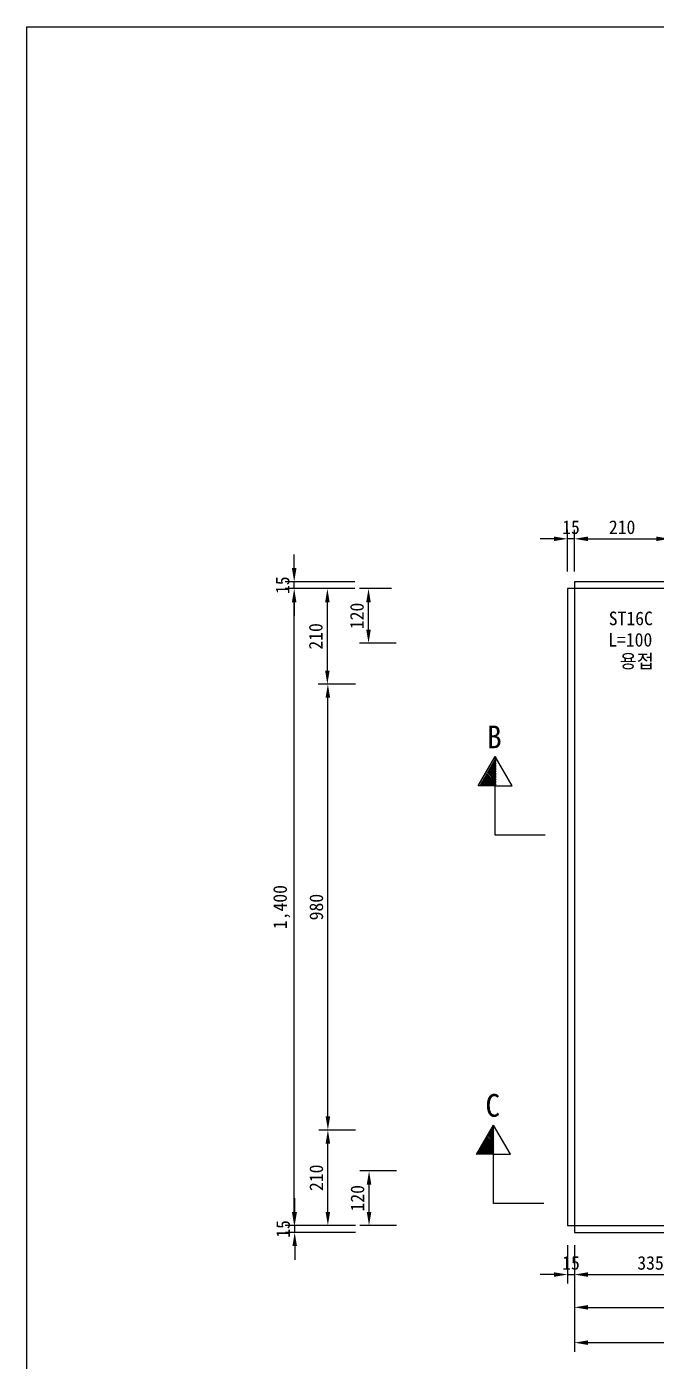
# Model space of a CAD drawing. Header units: millimetres. Extents: x 0 to 7960, y 0 to 5160.
# Drawn here: x 0 to 1385, y 2226 to 5160 of the extents above; entities that cross this region are included whole.
import ezdxf

# ---------------------------------------------------------------- set-up
doc = ezdxf.new("R2010")
doc.units = ezdxf.units.MM
doc.header["$LTSCALE"] = 100
for name, color, linetype in [('ED-DIMS', 1, 'Continuous'), ('ED-LEAL', 1, 'Continuous'), ('ED-LEAT', 3, 'Continuous'), ('ED-STEL', 4, 'Continuous')]:
    doc.layers.add(name, color=color, linetype=linetype)
doc.layers.add('EX-PAPR', color=2, linetype='Continuous', plot=False)
doc.styles.add('굴림', font='GulimChe.ttf')
doc.styles.add('굴림체', font='GulimChe.ttf')
doc.dimstyles.new('dim_st', dxfattribs={"dimtxt": 2.5, "dimasz": 2.5, "dimexe": 2, "dimexo": 3, "dimgap": 1, "dimtad": 1, "dimdec": 0, "dimrnd": 1, "dimzin": 0, "dimdsep": 46, "dimlunit": 6, "dimtxsty": '굴림체', "dimcen": -1, "dimclrd": 1, "dimclre": 1, "dimclrt": 3, "dimadec": 0, "dimazin": 0, "dimtfac": 1, "dimtdec": 0, "dimtix": 1, "dimtofl": 0, "dimtmove": 2, "dimatfit": 3, "dimfxl": 0, "dimtolj": 1, "dimtzin": 0, "dimarcsym": 0})

# ---------------------------------------------------------------- blocks, each defined once
blk = doc.blocks.new('*D14')
at = {"layer": 'Defpoints', "color": 0}
for p in [(588.5, 3924.8), (752, 3924.8), (753.2, 2524.8)]:
    blk.add_point(p, dxfattribs=at)
at = {"layer": 'ED-DIMS', "color": 1, "lineweight": -2}
for p, q in [((722, 3924.8), (568.5, 3924.8)), ((588.5, 2554.8), (588.5, 3894.8)), ((723.2, 2524.8), (568.5, 2524.8))]:
    blk.add_line(p, q, dxfattribs=at)
at = {"layer": 'ED-DIMS', "color": 1}
for points in [[(583.5, 3894.8), (593.5, 3894.8), (588.5, 3924.8)], [(583.5, 2554.8), (593.5, 2554.8), (588.5, 2524.8)]]:
    blk.add_solid(points, dxfattribs=at)
at = {"layer": 'ED-DIMS', "color": 3, "insert": (561.2, 3224.8), "char_height": 30, "attachment_point": 5, "rotation": 90, "style": '굴림체'}
blk.add_mtext('\\A1;1,400', dxfattribs=at)
blk = doc.blocks.new('*D15')
at = {"layer": 'Defpoints', "color": 0}
for p in [(661.5, 3924.8), (742, 3924.8), (753.2, 3714.8)]:
    blk.add_point(p, dxfattribs=at)
at = {"layer": 'ED-DIMS', "color": 1, "lineweight": -2}
for p, q in [((712, 3924.8), (641.5, 3924.8)), ((661.5, 3744.8), (661.5, 3894.8)), ((723.2, 3714.8), (641.5, 3714.8))]:
    blk.add_line(p, q, dxfattribs=at)
at = {"layer": 'ED-DIMS', "color": 1}
for points in [[(656.5, 3894.8), (666.5, 3894.8), (661.5, 3924.8)], [(656.5, 3744.8), (666.5, 3744.8), (661.5, 3714.8)]]:
    blk.add_solid(points, dxfattribs=at)
at = {"layer": 'ED-DIMS', "color": 3, "insert": (636.1, 3819.8), "char_height": 30, "attachment_point": 5, "rotation": 90, "style": '굴림체'}
blk.add_mtext('\\A1;210', dxfattribs=at)
blk = doc.blocks.new('*D16')
at = {"layer": 'Defpoints', "color": 0}
for p in [(588.5, 3939.8), (752, 3939.8), (752, 3924.8)]:
    blk.add_point(p, dxfattribs=at)
at = {"layer": 'ED-DIMS', "color": 1, "lineweight": -2}
for p, q in [((588.5, 3969.8), (588.5, 3999.8)), ((722, 3939.8), (568.5, 3939.8)), ((588.5, 3924.8), (588.5, 3939.8)), ((722, 3924.8), (568.5, 3924.8)), ((588.5, 3894.8), (588.5, 3864.8))]:
    blk.add_line(p, q, dxfattribs=at)
at = {"layer": 'ED-DIMS', "color": 1}
for points in [[(583.5, 3969.8), (593.5, 3969.8), (588.5, 3939.8)], [(583.5, 3894.8), (593.5, 3894.8), (588.5, 3924.8)]]:
    blk.add_solid(points, dxfattribs=at)
at = {"layer": 'ED-DIMS', "color": 3, "insert": (563.1, 3932.3), "char_height": 30, "attachment_point": 5, "rotation": 90, "style": '굴림체'}
blk.add_mtext('\\A1;15', dxfattribs=at)
blk = doc.blocks.new('*D19')
at = {"layer": 'Defpoints', "color": 0}
for p in [(1189.9, 2511.6), (1204.9, 2511.6), (1204.9, 2417.1)]:
    blk.add_point(p, dxfattribs=at)
at = {"layer": 'ED-DIMS', "color": 1, "lineweight": -2}
for p, q in [((1189.9, 2481.6), (1189.9, 2397.1)), ((1204.9, 2481.6), (1204.9, 2397.1)), ((1159.9, 2417.1), (1129.9, 2417.1)), ((1189.9, 2417.1), (1204.9, 2417.1)), ((1234.9, 2417.1), (1264.9, 2417.1))]:
    blk.add_line(p, q, dxfattribs=at)
at = {"layer": 'ED-DIMS', "color": 1}
for points in [[(1159.9, 2422.1), (1159.9, 2412.1), (1189.9, 2417.1)], [(1234.9, 2422.1), (1234.9, 2412.1), (1204.9, 2417.1)]]:
    blk.add_solid(points, dxfattribs=at)
at = {"layer": 'ED-DIMS', "color": 3, "insert": (1197.4, 2442.5), "char_height": 30, "attachment_point": 5, "style": '굴림체'}
blk.add_mtext('\\A1;15', dxfattribs=at)
blk = doc.blocks.new('*D20')
at = {"layer": 'Defpoints', "color": 0}
for p in [(1204.9, 2511.6), (1539.9, 2483), (1539.9, 2417.1)]:
    blk.add_point(p, dxfattribs=at)
at = {"layer": 'ED-DIMS', "color": 1, "lineweight": -2}
for p, q in [((1204.9, 2481.6), (1204.9, 2397.1)), ((1539.9, 2453), (1539.9, 2397.1)), ((1234.9, 2417.1), (1509.9, 2417.1))]:
    blk.add_line(p, q, dxfattribs=at)
at = {"layer": 'ED-DIMS', "color": 1}
for points in [[(1234.9, 2422.1), (1234.9, 2412.1), (1204.9, 2417.1)], [(1509.9, 2422.1), (1509.9, 2412.1), (1539.9, 2417.1)]]:
    blk.add_solid(points, dxfattribs=at)
at = {"layer": 'ED-DIMS', "color": 3, "insert": (1372.4, 2442.5), "char_height": 30, "attachment_point": 5, "style": '굴림체'}
blk.add_mtext('\\A1;335', dxfattribs=at)
blk = doc.blocks.new('*D22')
at = {"layer": 'Defpoints', "color": 0}
for p in [(589.6, 2524.8), (753.2, 2524.8), (753.2, 2509.8)]:
    blk.add_point(p, dxfattribs=at)
at = {"layer": 'ED-DIMS', "color": 1, "lineweight": -2}
for p, q in [((589.6, 2554.8), (589.6, 2584.8)), ((723.2, 2524.8), (569.6, 2524.8)), ((589.6, 2509.8), (589.6, 2524.8)), ((723.2, 2509.8), (569.6, 2509.8)), ((589.6, 2479.8), (589.6, 2449.8))]:
    blk.add_line(p, q, dxfattribs=at)
at = {"layer": 'ED-DIMS', "color": 1}
for points in [[(584.6, 2554.8), (594.6, 2554.8), (589.6, 2524.8)], [(584.6, 2479.8), (594.6, 2479.8), (589.6, 2509.8)]]:
    blk.add_solid(points, dxfattribs=at)
at = {"layer": 'ED-DIMS', "color": 3, "insert": (564.2, 2517.3), "char_height": 30, "attachment_point": 5, "rotation": 90, "style": '굴림체'}
blk.add_mtext('\\A1;15', dxfattribs=at)
blk = doc.blocks.new('*D23')
at = {"layer": 'Defpoints', "color": 0}
for p in [(662.6, 2734.8), (753.2, 2734.8), (753.2, 2524.8)]:
    blk.add_point(p, dxfattribs=at)
at = {"layer": 'ED-DIMS', "color": 1, "lineweight": -2}
for p, q in [((723.2, 2734.8), (642.6, 2734.8)), ((662.6, 2554.8), (662.6, 2704.8)), ((723.2, 2524.8), (642.6, 2524.8))]:
    blk.add_line(p, q, dxfattribs=at)
at = {"layer": 'ED-DIMS', "color": 1}
for points in [[(657.6, 2704.8), (667.6, 2704.8), (662.6, 2734.8)], [(657.6, 2554.8), (667.6, 2554.8), (662.6, 2524.8)]]:
    blk.add_solid(points, dxfattribs=at)
at = {"layer": 'ED-DIMS', "color": 3, "insert": (637.3, 2629.8), "char_height": 30, "attachment_point": 5, "rotation": 90, "style": '굴림체'}
blk.add_mtext('\\A1;210', dxfattribs=at)
blk = doc.blocks.new('*D24')
at = {"layer": 'Defpoints', "color": 0}
for p in [(662.6, 3714.8), (753.2, 3714.8), (753.2, 2734.8)]:
    blk.add_point(p, dxfattribs=at)
at = {"layer": 'ED-DIMS', "color": 1, "lineweight": -2}
for p, q in [((723.2, 3714.8), (642.6, 3714.8)), ((662.6, 2764.8), (662.6, 3684.8)), ((723.2, 2734.8), (642.6, 2734.8))]:
    blk.add_line(p, q, dxfattribs=at)
at = {"layer": 'ED-DIMS', "color": 1}
for points in [[(657.6, 3684.8), (667.6, 3684.8), (662.6, 3714.8)], [(657.6, 2764.8), (667.6, 2764.8), (662.6, 2734.8)]]:
    blk.add_solid(points, dxfattribs=at)
at = {"layer": 'ED-DIMS', "color": 3, "insert": (637.3, 3224.8), "char_height": 30, "attachment_point": 5, "rotation": 90, "style": '굴림체'}
blk.add_mtext('\\A1;980', dxfattribs=at)
blk = doc.blocks.new('*D25')
at = {"layer": 'Defpoints', "color": 0}
for p in [(1204.9, 2447.2), (3604.9, 2447.2), (3604.9, 2267.4)]:
    blk.add_point(p, dxfattribs=at)
at = {"layer": 'ED-DIMS', "color": 1, "lineweight": -2}
for p, q in [((1204.9, 2417.2), (1204.9, 2247.4)), ((3604.9, 2417.2), (3604.9, 2247.4)), ((1234.9, 2267.4), (3574.9, 2267.4))]:
    blk.add_line(p, q, dxfattribs=at)
at = {"layer": 'ED-DIMS', "color": 1}
for points in [[(1234.9, 2272.4), (1234.9, 2262.4), (1204.9, 2267.4)], [(3574.9, 2272.4), (3574.9, 2262.4), (3604.9, 2267.4)]]:
    blk.add_solid(points, dxfattribs=at)
at = {"layer": 'ED-DIMS', "color": 3, "insert": (2404.9, 2294.6), "char_height": 30, "attachment_point": 5, "style": '굴림체'}
blk.add_mtext('\\A1;2,400', dxfattribs=at)
blk = doc.blocks.new('*D26')
at = {"layer": 'Defpoints', "color": 0}
for p in [(1204.9, 2447.2), (1904.9, 2432.2), (1904.9, 2345)]:
    blk.add_point(p, dxfattribs=at)
at = {"layer": 'ED-DIMS', "color": 1, "lineweight": -2}
for p, q in [((1204.9, 2417.2), (1204.9, 2325)), ((1904.9, 2402.2), (1904.9, 2325)), ((1234.9, 2345), (1874.9, 2345))]:
    blk.add_line(p, q, dxfattribs=at)
at = {"layer": 'ED-DIMS', "color": 1}
for points in [[(1234.9, 2350), (1234.9, 2340), (1204.9, 2345)], [(1874.9, 2350), (1874.9, 2340), (1904.9, 2345)]]:
    blk.add_solid(points, dxfattribs=at)
at = {"layer": 'ED-DIMS', "color": 3, "insert": (1554.9, 2370.4), "char_height": 30, "attachment_point": 5, "style": '굴림체'}
blk.add_mtext('\\A1;700', dxfattribs=at)
blk = doc.blocks.new('*D27')
at = {"layer": 'Defpoints', "color": 0}
for p in [(1189.9, 4034.3), (1189.9, 3932.1), (1204.9, 3932.1)]:
    blk.add_point(p, dxfattribs=at)
at = {"layer": 'ED-DIMS', "color": 1, "lineweight": -2}
for p, q in [((1189.9, 3962.1), (1189.9, 4054.3)), ((1204.9, 3962.1), (1204.9, 4054.3)), ((1159.9, 4034.3), (1129.9, 4034.3)), ((1204.9, 4034.3), (1189.9, 4034.3)), ((1234.9, 4034.3), (1264.9, 4034.3))]:
    blk.add_line(p, q, dxfattribs=at)
at = {"layer": 'ED-DIMS', "color": 1}
for points in [[(1159.9, 4039.3), (1159.9, 4029.3), (1189.9, 4034.3)], [(1234.9, 4039.3), (1234.9, 4029.3), (1204.9, 4034.3)]]:
    blk.add_solid(points, dxfattribs=at)
at = {"layer": 'ED-DIMS', "color": 3, "insert": (1197.4, 4059.7), "char_height": 30, "attachment_point": 5, "style": '굴림체'}
blk.add_mtext('\\A1;15', dxfattribs=at)
blk = doc.blocks.new('*X0')
at = {"color": 0}
for p, q in [((675.67, 391.94), (675.7, 391.97)), ((675.67, 391.76), (675.81, 391.91)), ((675.67, 391.59), (675.92, 391.84)), ((675.67, 391.41), (676.04, 391.78)), ((675.67, 391.23), (676.15, 391.71)), ((675.67, 391.06), (676.26, 391.65)), ((675.67, 390.88), (676.37, 391.58)), ((675.67, 390.7), (676.48, 391.52)), ((675.67, 390.53), (676.6, 391.46)), ((675.67, 390.35), (676.71, 391.39)), ((675.67, 390.17), (676.82, 391.33)), ((675.8, 390.13), (676.93, 391.26)), ((675.97, 390.13), (677.04, 391.2)), ((676.15, 390.13), (677.16, 391.13)), ((676.33, 390.13), (677.27, 391.07)), ((676.5, 390.13), (677.38, 391)), ((676.68, 390.13), (677.49, 390.94)), ((676.86, 390.13), (677.6, 390.87)), ((677.03, 390.13), (677.72, 390.81)), ((677.21, 390.13), (677.83, 390.74)), ((677.39, 390.13), (677.94, 390.68)), ((677.56, 390.13), (678.05, 390.61)), ((677.74, 390.13), (678.17, 390.55)), ((677.92, 390.13), (678.28, 390.48)), ((678.1, 390.13), (678.39, 390.42)), ((678.27, 390.13), (678.5, 390.36)), ((678.45, 390.13), (678.61, 390.29)), ((678.63, 390.13), (678.73, 390.23)), ((678.8, 390.13), (678.84, 390.16))]:
    blk.add_line(p, q, dxfattribs=at)
blk = doc.blocks.new('*D91')
at = {"layer": 'Defpoints', "color": 0}
for p in [(1414.9, 4034.3), (1414.9, 3968.5), (1204.9, 3939.8)]:
    blk.add_point(p, dxfattribs=at)
at = {"layer": 'ED-DIMS', "color": 1, "lineweight": -2}
for p, q in [((1204.9, 3969.8), (1204.9, 4054.3)), ((1414.9, 3998.5), (1414.9, 4054.3)), ((1234.9, 4034.3), (1384.9, 4034.3))]:
    blk.add_line(p, q, dxfattribs=at)
at = {"layer": 'ED-DIMS', "color": 1}
for points in [[(1234.9, 4039.3), (1234.9, 4029.3), (1204.9, 4034.3)], [(1384.9, 4039.3), (1384.9, 4029.3), (1414.9, 4034.3)]]:
    blk.add_solid(points, dxfattribs=at)
at = {"layer": 'ED-DIMS', "color": 3, "insert": (1309.9, 4059.7), "char_height": 30, "attachment_point": 5, "style": '굴림체'}
blk.add_mtext('\\A1;210', dxfattribs=at)
blk = doc.blocks.new('*D106')
at = {"layer": 'Defpoints', "color": 0}
for p in [(753.2, 2644.8), (843.7, 2644.8), (843.7, 2524.8)]:
    blk.add_point(p, dxfattribs=at)
at = {"layer": 'ED-DIMS', "color": 1, "lineweight": -2}
for p, q in [((813.7, 2644.8), (733.2, 2644.8)), ((753.2, 2554.8), (753.2, 2614.8)), ((813.7, 2524.8), (733.2, 2524.8))]:
    blk.add_line(p, q, dxfattribs=at)
at = {"layer": 'ED-DIMS', "color": 1}
for points in [[(748.2, 2614.8), (758.2, 2614.8), (753.2, 2644.8)], [(748.2, 2554.8), (758.2, 2554.8), (753.2, 2524.8)]]:
    blk.add_solid(points, dxfattribs=at)
at = {"layer": 'ED-DIMS', "color": 3, "insert": (727.8, 2584.8), "char_height": 30, "attachment_point": 5, "rotation": 90, "style": '굴림체'}
blk.add_mtext('\\A1;120', dxfattribs=at)
blk = doc.blocks.new('*D107')
at = {"layer": 'Defpoints', "color": 0}
for p in [(752, 3924.8), (832.5, 3924.8), (842.5, 3804.8)]:
    blk.add_point(p, dxfattribs=at)
at = {"layer": 'ED-DIMS', "color": 1, "lineweight": -2}
for p, q in [((802.5, 3924.8), (732, 3924.8)), ((752, 3834.8), (752, 3894.8)), ((812.5, 3804.8), (732, 3804.8))]:
    blk.add_line(p, q, dxfattribs=at)
at = {"layer": 'ED-DIMS', "color": 1}
for points in [[(747, 3894.8), (757, 3894.8), (752, 3924.8)], [(747, 3834.8), (757, 3834.8), (752, 3804.8)]]:
    blk.add_solid(points, dxfattribs=at)
at = {"layer": 'ED-DIMS', "color": 3, "insert": (726.6, 3864.8), "char_height": 30, "attachment_point": 5, "rotation": 90, "style": '굴림체'}
blk.add_mtext('\\A1;120', dxfattribs=at)

msp = doc.modelspace()

# ---------------------------------------------------------------- linework, layer by layer
at = {"layer": 'ED-LEAL'}
for p, q in [((1030.5, 3482.5), (1030.5, 3555.6)), ((1030.5, 3382.9), (1030.5, 3482.5)), ((1140.9, 3382.9), (1030.5, 3382.9)), ((1026.9, 2672.7), (1026.9, 2745.8)), ((1026.9, 2573), (1026.9, 2672.7)), ((1137.4, 2573), (1026.9, 2573))]:
    msp.add_line(p, q, dxfattribs=at)
for points in [[(993.2, 3491.1), (1030.5, 3555.6)], [(1067.8, 3491.5), (1030.5, 3555.6)], [(1030.5, 3491.3), (993.2, 3491.1)], [(1029.5, 3491.5), (1067.8, 3491.5)], [(989.6, 2681.2), (1026.9, 2745.8)], [(1064.3, 2681.7), (1026.9, 2745.8)], [(1026.9, 2681.4), (989.6, 2681.2)], [(1026, 2681.7), (1064.3, 2681.7)]]:
    msp.add_lwpolyline(points, dxfattribs=at)
at = {"layer": 'ED-STEL'}
for p, q in [((1204.9, 3939.8), (1204.9, 2509.8)), ((3604.9, 3939.8), (1204.9, 3939.8)), ((1189.9, 3924.8), (1189.9, 2524.8)), ((3619.9, 3924.8), (1189.9, 3924.8)), ((1189.9, 2524.8), (3619.9, 2524.8)), ((1204.9, 2509.8), (3604.9, 2509.8))]:
    msp.add_line(p, q, dxfattribs=at)
at = {"layer": 'EX-PAPR'}
msp.add_lwpolyline([(0, 5160), (7960, 5160), (7960, 0), (0, 0)], close=True, dxfattribs=at)

# ---------------------------------------------------------------- block references
at = {"layer": 'ED-LEAL', "xscale": 20, "yscale": 20, "zscale": 20, "rotation": 90}
for p in [(8835.6, -10022.1), (8830.4, -10831.9)]:
    msp.add_blockref('*X0', p, dxfattribs=at)

# ---------------------------------------------------------------- texts
at = {"layer": 'ED-LEAT', "style": '굴림'}
for s, height, p in [('ST16C', 30, (1280.5, 3844.4)), ('L=100', 30, (1279.3, 3797.4)), ('용접', 30, (1304.5, 3750.4)), ('B', 50, (1012.7, 3573.8)), ('C', 50, (1009.1, 2764))]:
    msp.add_text(s, height=height, dxfattribs=at).set_placement(p)

# ---------------------------------------------------------------- dimensions: what is measured, and where the dimension line sits
at = {"layer": 'ED-DIMS'}
for base, p1, p2, picture, middle in [((1189.9, 4034.3), (1204.9, 3932.1), (1189.9, 3932.1), '*D27', (1197.4, 4059.7)), ((1414.9, 4034.3), (1204.9, 3939.8), (1414.9, 3968.5), '*D91', (1309.9, 4059.7)), ((1204.9, 2417.1), (1189.9, 2511.6), (1204.9, 2511.6), '*D19', (1197.4, 2442.5)), ((1539.9, 2417.1), (1204.9, 2511.6), (1539.9, 2483), '*D20', (1372.4, 2442.5)), ((3604.9, 2267.4), (1204.9, 2447.2), (3604.9, 2447.2), '*D25', (2404.9, 2294.6)), ((1904.9, 2345), (1204.9, 2447.2), (1904.9, 2432.2), '*D26', (1554.9, 2370.4))]:
    dim = msp.add_linear_dim(base=base, p1=p1, p2=p2, dimstyle='dim_st', override={"dimscale": 10, "dimtxt": 3, "dimasz": 3, "dimtofl": 1}, dxfattribs=at)
    dim.commit()
    dim.dimension.update_dxf_attribs({"geometry": picture, "text_midpoint": middle})
for base, p1, p2, picture, middle in [((588.5, 3939.8), (752, 3924.8), (752, 3939.8), '*D16', (563.1, 3932.3)), ((588.5, 3924.8), (753.2, 2524.8), (752, 3924.8), '*D14', (561.2, 3224.8)), ((661.5, 3924.8), (753.2, 3714.8), (742, 3924.8), '*D15', (636.1, 3819.8)), ((752, 3924.8), (842.5, 3804.8), (832.5, 3924.8), '*D107', (726.6, 3864.8)), ((662.6, 3714.8), (753.2, 2734.8), (753.2, 3714.8), '*D24', (637.3, 3224.8)), ((662.6, 2734.8), (753.2, 2524.8), (753.2, 2734.8), '*D23', (637.3, 2629.8)), ((753.2, 2644.8), (843.7, 2524.8), (843.7, 2644.8), '*D106', (727.8, 2584.8)), ((589.6, 2524.8), (753.2, 2509.8), (753.2, 2524.8), '*D22', (564.2, 2517.3))]:
    dim = msp.add_linear_dim(base=base, p1=p1, p2=p2, angle=270, dimstyle='dim_st', override={"dimscale": 10, "dimtxt": 3, "dimasz": 3, "dimtofl": 1}, dxfattribs=at)
    dim.commit()
    dim.dimension.update_dxf_attribs({"geometry": picture, "text_midpoint": middle})

doc.saveas('drawing.dxf')
